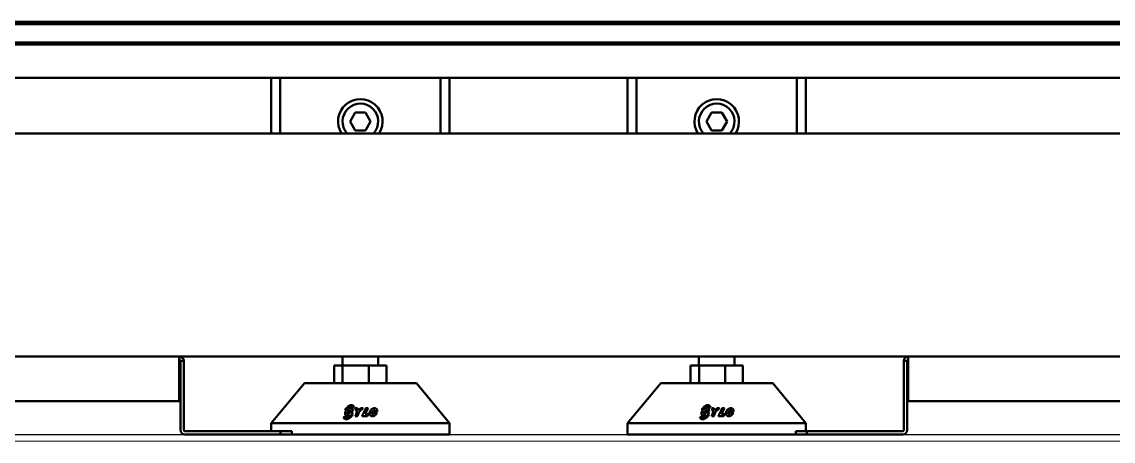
# Model space of a CAD drawing. Header units: millimetres. Extents: x 845401 to 948039, y 511594 to 550263.
# Drawn here: x 913712.2 to 914202.2, y 544183.8 to 544371.9 of the extents above; entities that cross this region are included whole.
import ezdxf

# ---------------------------------------------------------------- set-up
doc = ezdxf.new("R2010")
doc.units = ezdxf.units.MM
doc.layers.add('A-剖-0.10mm.......SECT-L01', color=255, linetype='Continuous', lineweight=18)
doc.layers.add('可见 (ISO)', color=7, linetype='Continuous', lineweight=50)

# ---------------------------------------------------------------- blocks, each defined once
blk = doc.blocks.new('A$C2A4E01FC')
at = {"color": 251}
blk.add_line((224.5, 161.95), (5614.5, 161.95), dxfattribs=at)
at = {"layer": '可见 (ISO)', "color": 251}
for p, q in [((3234.5, 347.05), (534.5, 347.05)), ((3234.5, 346.05), (534.5, 346.05)), ((3234.5, 337.85), (534.5, 337.85)), ((3234.5, 336.85), (534.5, 336.85)), ((3234.5, 321.95), (534.5, 321.95)), ((1467.5, 321.95), (1467.5, 296.95)), ((1471.5, 296.95), (1471.5, 321.95)), ((1543.5, 296.95), (1543.5, 321.95)), ((1547.5, 296.95), (1547.5, 321.95)), ((1627.5, 321.95), (1627.5, 296.95)), ((1631.5, 296.95), (1631.5, 321.95)), ((1703.5, 296.95), (1703.5, 321.95)), ((1707.5, 296.95), (1707.5, 321.95)), ((1502.88, 302.35), (1505.19, 306.35)), ((1505.19, 306.35), (1509.81, 306.35)), ((1509.81, 306.35), (1512.12, 302.35)), ((1662.88, 302.35), (1665.19, 306.35)), ((1665.19, 306.35), (1669.81, 306.35)), ((1669.81, 306.35), (1672.12, 302.35)), ((1505.19, 298.35), (1502.88, 302.35)), ((1512.12, 302.35), (1509.81, 298.35)), ((1665.19, 298.35), (1662.88, 302.35)), ((1672.12, 302.35), (1669.81, 298.35)), ((1050.01, 296.95), (3234.5, 296.95)), ((1509.81, 298.35), (1505.19, 298.35)), ((1669.81, 298.35), (1665.19, 298.35)), ((1050.01, 196.95), (3233.5, 196.95)), ((1426.19, 194.95), (1426.19, 196.95)), ((1499.5, 196.95), (1499.5, 192.95)), ((1515.5, 196.95), (1515.5, 192.95)), ((1659.5, 196.95), (1659.5, 192.95)), ((1675.5, 196.95), (1675.5, 192.95)), ((1753.49, 196.95), (1753.49, 194.95)), ((1426.19, 194.95), (1426.19, 176.95)), ((1426.69, 194.95), (1426.69, 163.95)), ((1426.69, 194.95), (1428.19, 194.95)), ((1428.19, 163.95), (1428.19, 194.95)), ((1495.74, 192.95), (1499.55, 192.95)), ((1495.74, 192.95), (1495.74, 184.95)), ((1499.55, 192.95), (1511.31, 192.95)), ((1499.55, 192.95), (1499.55, 184.95)), ((1511.31, 192.95), (1519.26, 192.95)), ((1511.31, 192.95), (1511.31, 184.95)), ((1519.26, 192.95), (1519.26, 184.95)), ((1655.74, 192.95), (1659.55, 192.95)), ((1655.74, 192.95), (1655.74, 184.95)), ((1659.55, 192.95), (1671.31, 192.95)), ((1659.55, 192.95), (1659.55, 184.95)), ((1671.31, 192.95), (1679.26, 192.95)), ((1671.31, 192.95), (1671.31, 184.95)), ((1679.26, 192.95), (1679.26, 184.95)), ((1751.49, 194.95), (1751.49, 163.95)), ((1752.99, 194.95), (1751.49, 194.95)), ((1752.99, 163.95), (1752.99, 194.95)), ((1753.49, 176.95), (1753.49, 194.95)), ((1482.36, 184.95), (1467.5, 166.95)), ((1532.64, 184.95), (1482.36, 184.95)), ((1532.64, 184.95), (1547.5, 166.95)), ((1642.36, 184.95), (1627.5, 166.95)), ((1692.64, 184.95), (1642.36, 184.95)), ((1692.64, 184.95), (1707.5, 166.95)), ((1426.19, 176.95), (1330.19, 176.95)), ((1849.49, 176.95), (1753.49, 176.95)), ((1502.42, 172), (1502.19, 171.56)), ((1502.19, 171.56), (1502.69, 171.56)), ((1502.42, 172), (1504.11, 172)), ((1503.12, 172.27), (1504.12, 172.35)), ((1503.24, 170.16), (1504.11, 172)), ((1504.75, 174.18), (1503.76, 174.03)), ((1505.24, 173.74), (1505.93, 172.04)), ((1506.24, 173.74), (1505.24, 173.74)), ((1506.65, 172.72), (1506.24, 173.74)), ((1506.65, 172.72), (1507.74, 173.74)), ((1506.93, 172.04), (1508.74, 173.74)), ((1508.74, 173.74), (1507.74, 173.74)), ((1509.67, 171.06), (1510.93, 173.74)), ((1510.93, 173.74), (1509.93, 173.74)), ((1513.74, 171.61), (1514.93, 171.61)), ((1514.1, 172.2), (1515.1, 172.2)), ((1662.42, 172), (1662.19, 171.56)), ((1662.19, 171.56), (1662.69, 171.56)), ((1662.42, 172), (1664.11, 172)), ((1663.12, 172.27), (1664.12, 172.35)), ((1663.24, 170.16), (1664.11, 172)), ((1664.75, 174.18), (1663.76, 174.03)), ((1665.24, 173.74), (1665.93, 172.04)), ((1666.24, 173.74), (1665.24, 173.74)), ((1666.65, 172.72), (1666.24, 173.74)), ((1666.65, 172.72), (1667.74, 173.74)), ((1666.93, 172.04), (1668.74, 173.74)), ((1668.74, 173.74), (1667.74, 173.74)), ((1669.67, 171.06), (1670.93, 173.74)), ((1670.93, 173.74), (1669.93, 173.74)), ((1673.74, 171.61), (1674.93, 171.61)), ((1674.1, 172.2), (1675.1, 172.2)), ((1547.5, 166.95), (1467.5, 166.95)), ((1467.5, 163.45), (1467.5, 166.95)), ((1500.98, 169.88), (1499.99, 169.72)), ((1502.74, 170.16), (1502.74, 170.38)), ((1503.24, 170.16), (1502.74, 170.16)), ((1505.24, 170.16), (1506.24, 170.16)), ((1508.24, 170.16), (1510.74, 170.16)), ((1511.17, 171.06), (1509.67, 171.06)), ((1510.74, 170.16), (1511.17, 171.06)), ((1547.5, 161.95), (1547.5, 166.95)), ((1707.5, 166.95), (1627.5, 166.95)), ((1627.5, 161.95), (1627.5, 166.95)), ((1660.98, 169.88), (1659.99, 169.72)), ((1662.74, 170.16), (1662.74, 170.38)), ((1663.24, 170.16), (1662.74, 170.16)), ((1665.24, 170.16), (1666.24, 170.16)), ((1668.24, 170.16), (1670.74, 170.16)), ((1671.17, 171.06), (1669.67, 171.06)), ((1670.74, 170.16), (1671.17, 171.06)), ((1707.5, 163.45), (1707.5, 166.95)), ((1471.69, 163.45), (1428.69, 163.45)), ((1428.69, 161.95), (1471.69, 161.95)), ((1476.69, 163.45), (1471.69, 163.45)), ((1471.69, 163.45), (1471.69, 161.95)), ((1471.69, 161.95), (1476.69, 161.95)), ((1476.69, 161.95), (1476.69, 163.45)), ((1547.5, 161.95), (1476.69, 161.95)), ((1702.99, 161.95), (1627.5, 161.95)), ((1702.99, 163.45), (1702.99, 161.95)), ((1707.99, 163.45), (1702.99, 163.45)), ((1702.99, 161.95), (1707.99, 161.95)), ((1707.99, 161.95), (1707.99, 163.45)), ((1750.99, 163.45), (1707.99, 163.45)), ((1707.99, 161.95), (1750.99, 161.95))]:
    blk.add_line(p, q, dxfattribs=at)
for centre, radius, start, end in [((1507.5, 302.35), 10, 327.3164, 212.6836), ((1507.5, 302.35), 8, 317.5458, 222.4542), ((1667.5, 302.35), 10, 327.3164, 212.6836), ((1667.5, 302.35), 8, 317.5458, 222.4542), ((1426.19, 194.95), 2, 0, 90), ((1753.49, 194.95), 2, 90, 180), ((1426.19, 194.95), 0.5, 0, 90), ((1753.49, 194.95), 0.5, 90, 180), ((1428.69, 163.95), 2, 180, 270), ((1428.69, 163.95), 0.5, 180, 270), ((1750.99, 163.95), 0.5, 270, 0), ((1750.99, 163.95), 2, 270, 0)]:
    blk.add_arc(centre, radius, start, end, dxfattribs=at)
for centre, major_axis, ratio, start_param, end_param in [((1503.07, 173.92), (-34.96, -5.48), 0.000028, 1.590651, 1.618931), ((1663.07, 173.92), (-34.96, -5.48), 0.000028, 1.590651, 1.618931), ((1502.67, 170.14), (-38.13, -5.97), 0.000056, 1.500665, 1.526615), ((1662.67, 170.14), (-38.13, -5.97), 0.000056, 1.500665, 1.526615)]:
    blk.add_ellipse(centre, major_axis=major_axis, ratio=ratio, start_param=start_param, end_param=end_param, dxfattribs=at)
for points, knots in [([(1502.74, 170.38), (1502.6, 170.31), (1502.46, 170.25), (1502.31, 170.22), (1502.26, 170.2), (1502.22, 170.2), (1502.17, 170.19), (1501.95, 170.15), (1501.75, 170.15), (1501.57, 170.19), (1501.48, 170.21), (1501.39, 170.24), (1501.31, 170.28), (1501.24, 170.32), (1501.17, 170.36), (1501.11, 170.41), (1501.1, 170.41), (1501.09, 170.42), (1501.08, 170.43), (1501.02, 170.48), (1500.96, 170.54), (1500.91, 170.6), (1500.87, 170.65), (1500.83, 170.7), (1500.8, 170.75), (1500.79, 170.77), (1500.78, 170.78), (1500.78, 170.8), (1500.72, 170.91), (1500.68, 171.02), (1500.66, 171.14), (1500.65, 171.17), (1500.64, 171.2), (1500.64, 171.23), (1500.63, 171.31), (1500.62, 171.39), (1500.62, 171.47), (1500.62, 171.51), (1500.62, 171.55), (1500.63, 171.59), (1500.63, 171.61), (1500.63, 171.63), (1500.63, 171.65), (1500.64, 171.67), (1500.64, 171.69), (1500.64, 171.71), (1500.66, 171.87), (1500.71, 172.02), (1500.77, 172.17), (1500.8, 172.25), (1500.83, 172.33), (1500.87, 172.4), (1500.89, 172.44), (1500.91, 172.48), (1500.94, 172.52), (1500.95, 172.53), (1500.96, 172.55), (1500.97, 172.57), (1500.98, 172.59), (1500.99, 172.61), (1501.01, 172.63), (1501.08, 172.74), (1501.16, 172.84), (1501.24, 172.93), (1501.28, 172.98), (1501.32, 173.02), (1501.36, 173.06), (1501.42, 173.12), (1501.49, 173.18), (1501.56, 173.24), (1501.6, 173.27), (1501.63, 173.3), (1501.67, 173.32), (1501.69, 173.34), (1501.71, 173.35), (1501.73, 173.36), (1501.74, 173.37), (1501.75, 173.38), (1501.76, 173.38), (1501.76, 173.39), (1501.77, 173.39), (1501.78, 173.4), (1501.87, 173.46), (1501.96, 173.5), (1502.05, 173.55), (1502.09, 173.57), (1502.14, 173.59), (1502.18, 173.6), (1502.21, 173.61), (1502.23, 173.62), (1502.25, 173.63), (1502.28, 173.64), (1502.3, 173.65), (1502.32, 173.65), (1502.43, 173.69), (1502.53, 173.71), (1502.63, 173.72), (1502.73, 173.74), (1502.83, 173.74), (1502.93, 173.74), (1503.02, 173.74), (1503.12, 173.72), (1503.21, 173.69), (1503.26, 173.68), (1503.3, 173.67), (1503.35, 173.65), (1503.37, 173.64), (1503.39, 173.63), (1503.42, 173.62), (1503.44, 173.61), (1503.46, 173.6), (1503.48, 173.59), (1503.56, 173.55), (1503.64, 173.5), (1503.7, 173.44), (1503.74, 173.41), (1503.77, 173.38), (1503.8, 173.35), (1503.81, 173.34), (1503.82, 173.32), (1503.84, 173.3), (1503.84, 173.3), (1503.85, 173.29), (1503.86, 173.28), (1503.86, 173.27), (1503.87, 173.26), (1503.87, 173.26), (1503.91, 173.2), (1503.95, 173.15), (1503.97, 173.09), (1504.08, 172.88), (1504.13, 172.63), (1504.12, 172.35)], [0, 0, 0, 0, 0.047901, 0.047901, 0.047901, 0.0625, 0.0625, 0.0625, 0.124815, 0.124815, 0.124815, 0.15625, 0.15625, 0.15625, 0.183594, 0.183594, 0.183594, 0.1875, 0.1875, 0.1875, 0.21875, 0.21875, 0.21875, 0.242187, 0.242187, 0.242187, 0.249728, 0.249728, 0.249728, 0.298708, 0.298708, 0.298708, 0.3125, 0.3125, 0.3125, 0.34375, 0.34375, 0.34375, 0.359375, 0.359375, 0.359375, 0.367187, 0.367187, 0.367187, 0.375, 0.375, 0.375, 0.4375, 0.4375, 0.4375, 0.46875, 0.46875, 0.46875, 0.484375, 0.484375, 0.484375, 0.492187, 0.492187, 0.492187, 0.499939, 0.499939, 0.499939, 0.543363, 0.543363, 0.543363, 0.5625, 0.5625, 0.5625, 0.59375, 0.59375, 0.59375, 0.609375, 0.609375, 0.609375, 0.617187, 0.617187, 0.617187, 0.621094, 0.621094, 0.621094, 0.625, 0.625, 0.625, 0.65625, 0.65625, 0.65625, 0.671875, 0.671875, 0.671875, 0.679687, 0.679687, 0.679687, 0.6875, 0.6875, 0.6875, 0.71875, 0.71875, 0.71875, 0.75, 0.75, 0.75, 0.78125, 0.78125, 0.78125, 0.796875, 0.796875, 0.796875, 0.804687, 0.804687, 0.804687, 0.8125, 0.8125, 0.8125, 0.84375, 0.84375, 0.84375, 0.859375, 0.859375, 0.859375, 0.867187, 0.867187, 0.867187, 0.871094, 0.871094, 0.871094, 0.874632, 0.874632, 0.874632, 0.901106, 0.901106, 0.901106, 1, 1, 1, 1]), ([(1500.66, 172.98), (1500.72, 173.08), (1500.77, 173.17), (1500.83, 173.25), (1500.86, 173.3), (1500.89, 173.34), (1500.92, 173.38), (1500.94, 173.4), (1500.95, 173.43), (1500.97, 173.45), (1500.98, 173.47), (1501, 173.49), (1501.02, 173.51), (1501.08, 173.6), (1501.15, 173.68), (1501.22, 173.76), (1501.25, 173.81), (1501.29, 173.85), (1501.33, 173.89), (1501.34, 173.91), (1501.36, 173.93), (1501.38, 173.95), (1501.39, 173.96), (1501.4, 173.97), (1501.41, 173.97), (1501.42, 173.98), (1501.43, 173.99), (1501.43, 174), (1501.5, 174.07), (1501.56, 174.13), (1501.63, 174.19), (1501.65, 174.21), (1501.66, 174.23), (1501.68, 174.25), (1501.72, 174.28), (1501.77, 174.32), (1501.81, 174.36), (1501.83, 174.38), (1501.85, 174.39), (1501.87, 174.41), (1501.88, 174.42), (1501.89, 174.43), (1501.9, 174.44), (1501.91, 174.44), (1501.92, 174.45), (1501.93, 174.46), (1502.03, 174.54), (1502.13, 174.61), (1502.23, 174.67), (1502.28, 174.7), (1502.33, 174.73), (1502.38, 174.76), (1502.4, 174.78), (1502.43, 174.79), (1502.45, 174.81), (1502.46, 174.81), (1502.48, 174.82), (1502.49, 174.83), (1502.5, 174.83), (1502.51, 174.84), (1502.52, 174.84), (1502.57, 174.87), (1502.63, 174.9), (1502.69, 174.93), (1502.72, 174.94), (1502.75, 174.95), (1502.78, 174.96), (1502.8, 174.97), (1502.83, 174.98), (1502.86, 174.99), (1502.92, 175.02), (1502.98, 175.03), (1503.04, 175.05), (1503.07, 175.06), (1503.1, 175.07), (1503.13, 175.07), (1503.15, 175.08), (1503.18, 175.08), (1503.21, 175.09), (1503.27, 175.1), (1503.33, 175.11), (1503.4, 175.12), (1503.46, 175.12), (1503.52, 175.12), (1503.58, 175.12), (1503.71, 175.11), (1503.83, 175.09), (1503.93, 175.06), (1503.99, 175.04), (1504.04, 175.02), (1504.09, 174.99), (1504.12, 174.98), (1504.14, 174.97), (1504.17, 174.95), (1504.18, 174.95), (1504.19, 174.94), (1504.2, 174.93), (1504.22, 174.92), (1504.23, 174.92), (1504.24, 174.91), (1504.28, 174.88), (1504.32, 174.85), (1504.36, 174.81), (1504.38, 174.79), (1504.4, 174.77), (1504.42, 174.76), (1504.44, 174.74), (1504.46, 174.72), (1504.47, 174.7), (1504.5, 174.66), (1504.53, 174.62), (1504.56, 174.58), (1504.58, 174.56), (1504.59, 174.54), (1504.6, 174.52), (1504.61, 174.5), (1504.62, 174.49), (1504.62, 174.48), (1504.63, 174.47), (1504.63, 174.46), (1504.64, 174.45), (1504.68, 174.37), (1504.72, 174.28), (1504.75, 174.18)], [0, 0, 0, 0, 0.0625, 0.0625, 0.0625, 0.09375, 0.09375, 0.09375, 0.109375, 0.109375, 0.109375, 0.125, 0.125, 0.125, 0.1875, 0.1875, 0.1875, 0.21875, 0.21875, 0.21875, 0.234375, 0.234375, 0.234375, 0.242187, 0.242187, 0.242187, 0.24941, 0.24941, 0.24941, 0.298285, 0.298285, 0.298285, 0.3125, 0.3125, 0.3125, 0.34375, 0.34375, 0.34375, 0.359375, 0.359375, 0.359375, 0.367187, 0.367187, 0.367187, 0.375, 0.375, 0.375, 0.4375, 0.4375, 0.4375, 0.46875, 0.46875, 0.46875, 0.484375, 0.484375, 0.484375, 0.492187, 0.492187, 0.492187, 0.49837, 0.49837, 0.49837, 0.53125, 0.53125, 0.53125, 0.546875, 0.546875, 0.546875, 0.5625, 0.5625, 0.5625, 0.59375, 0.59375, 0.59375, 0.609375, 0.609375, 0.609375, 0.623768, 0.623768, 0.623768, 0.65625, 0.65625, 0.65625, 0.6875, 0.6875, 0.6875, 0.749047, 0.749047, 0.749047, 0.78125, 0.78125, 0.78125, 0.796875, 0.796875, 0.796875, 0.804687, 0.804687, 0.804687, 0.8125, 0.8125, 0.8125, 0.84375, 0.84375, 0.84375, 0.859375, 0.859375, 0.859375, 0.874722, 0.874722, 0.874722, 0.90625, 0.90625, 0.90625, 0.921875, 0.921875, 0.921875, 0.929687, 0.929687, 0.929687, 0.9375, 0.9375, 0.9375, 1, 1, 1, 1]), ([(1500.66, 172.98), (1500.95, 173.46), (1501.38, 173.9), (1502.27, 174.28), (1502.6, 174.34), (1503.23, 174.3), (1503.53, 174.19), (1503.76, 174.03)], [0, 0, 0, 0, 0.5, 0.5, 0.75, 0.75, 1, 1, 1, 1]), ([(1502.69, 171.56), (1502.57, 171.44), (1502.44, 171.33), (1502.12, 171.16), (1501.89, 171.1), (1501.6, 171.26), (1501.59, 171.43), (1501.64, 171.72), (1501.7, 171.86), (1501.95, 172.27), (1502.19, 172.53), (1502.62, 172.73), (1502.71, 172.76), (1502.9, 172.77), (1502.99, 172.74), (1503.17, 172.58), (1503.16, 172.41), (1503.12, 172.27)], [0, 0, 0, 0, 0.125, 0.125, 0.25, 0.25, 0.375, 0.375, 0.5, 0.5, 0.75, 0.75, 0.8125, 0.8125, 0.875, 0.875, 1, 1, 1, 1]), ([(1514.93, 171.61), (1514.89, 171.52), (1514.84, 171.44), (1514.79, 171.36), (1514.77, 171.31), (1514.74, 171.27), (1514.71, 171.23), (1514.69, 171.19), (1514.66, 171.15), (1514.63, 171.11), (1514.57, 171.03), (1514.5, 170.96), (1514.43, 170.88), (1514.39, 170.85), (1514.36, 170.81), (1514.32, 170.78), (1514.29, 170.75), (1514.26, 170.72), (1514.23, 170.7), (1514.22, 170.69), (1514.21, 170.68), (1514.2, 170.67), (1514.11, 170.6), (1514.02, 170.54), (1513.93, 170.48), (1513.8, 170.4), (1513.68, 170.33), (1513.52, 170.28), (1513.35, 170.21), (1513.17, 170.18), (1512.99, 170.16), (1512.98, 170.16), (1512.97, 170.16), (1512.95, 170.16), (1512.89, 170.16), (1512.82, 170.16), (1512.76, 170.17), (1512.63, 170.18), (1512.51, 170.21), (1512.39, 170.25), (1512.33, 170.27), (1512.27, 170.3), (1512.22, 170.33), (1512.17, 170.36), (1512.12, 170.39), (1512.07, 170.43), (1512.05, 170.45), (1512.03, 170.47), (1512.01, 170.49), (1512, 170.5), (1511.99, 170.51), (1511.98, 170.52), (1511.97, 170.53), (1511.96, 170.54), (1511.95, 170.55), (1511.91, 170.59), (1511.88, 170.64), (1511.85, 170.68), (1511.82, 170.71), (1511.8, 170.75), (1511.78, 170.78), (1511.78, 170.8), (1511.77, 170.81), (1511.77, 170.82), (1511.72, 170.91), (1511.69, 171), (1511.66, 171.1), (1511.65, 171.15), (1511.64, 171.2), (1511.64, 171.25), (1511.63, 171.28), (1511.63, 171.3), (1511.63, 171.33), (1511.63, 171.34), (1511.63, 171.35), (1511.63, 171.36), (1511.63, 171.38), (1511.63, 171.39), (1511.63, 171.4), (1511.62, 171.5), (1511.63, 171.59), (1511.64, 171.69), (1511.65, 171.73), (1511.66, 171.78), (1511.67, 171.83), (1511.67, 171.86), (1511.68, 171.88), (1511.69, 171.91), (1511.69, 171.93), (1511.7, 171.96), (1511.71, 171.98), (1511.74, 172.1), (1511.79, 172.23), (1511.84, 172.34), (1511.87, 172.4), (1511.9, 172.46), (1511.94, 172.52), (1511.99, 172.61), (1512.05, 172.69), (1512.11, 172.77), (1512.14, 172.81), (1512.17, 172.85), (1512.2, 172.89), (1512.22, 172.91), (1512.24, 172.93), (1512.25, 172.95), (1512.26, 172.96), (1512.27, 172.97), (1512.28, 172.98), (1512.29, 172.99), (1512.3, 173), (1512.31, 173.01), (1512.38, 173.09), (1512.46, 173.16), (1512.55, 173.23), (1512.59, 173.26), (1512.63, 173.3), (1512.67, 173.33), (1512.69, 173.34), (1512.71, 173.36), (1512.73, 173.37), (1512.75, 173.38), (1512.76, 173.39), (1512.77, 173.39), (1512.78, 173.4), (1512.79, 173.41), (1512.8, 173.41), (1512.9, 173.48), (1513, 173.53), (1513.11, 173.57), (1513.16, 173.6), (1513.21, 173.62), (1513.26, 173.64), (1513.29, 173.64), (1513.32, 173.65), (1513.35, 173.66), (1513.36, 173.67), (1513.37, 173.67), (1513.39, 173.67), (1513.4, 173.68), (1513.41, 173.68), (1513.43, 173.68), (1513.49, 173.7), (1513.55, 173.71), (1513.61, 173.72), (1513.64, 173.73), (1513.67, 173.73), (1513.7, 173.73), (1513.73, 173.74), (1513.76, 173.74), (1513.79, 173.74), (1513.86, 173.74), (1513.92, 173.74), (1513.98, 173.74), (1514.05, 173.73), (1514.1, 173.72), (1514.17, 173.71), (1514.29, 173.68), (1514.41, 173.63), (1514.52, 173.57), (1514.6, 173.53), (1514.68, 173.47), (1514.74, 173.41), (1514.76, 173.39), (1514.78, 173.37), (1514.8, 173.35), (1514.87, 173.27), (1514.93, 173.18), (1514.98, 173.09), (1515, 173.04), (1515.03, 172.99), (1515.04, 172.94), (1515.05, 172.91), (1515.06, 172.89), (1515.07, 172.86), (1515.07, 172.85), (1515.07, 172.84), (1515.08, 172.82), (1515.08, 172.82), (1515.08, 172.81), (1515.08, 172.8), (1515.08, 172.8), (1515.09, 172.79), (1515.09, 172.78), (1515.13, 172.61), (1515.13, 172.41), (1515.1, 172.2)], [0, 0, 0, 0, 0.03125, 0.03125, 0.03125, 0.046875, 0.046875, 0.046875, 0.0625, 0.0625, 0.0625, 0.09375, 0.09375, 0.09375, 0.109375, 0.109375, 0.109375, 0.121094, 0.121094, 0.121094, 0.125, 0.125, 0.125, 0.15625, 0.15625, 0.15625, 0.198859, 0.198859, 0.198859, 0.246094, 0.246094, 0.246094, 0.25, 0.25, 0.25, 0.265625, 0.265625, 0.265625, 0.296875, 0.296875, 0.296875, 0.3125, 0.3125, 0.3125, 0.328125, 0.328125, 0.328125, 0.335938, 0.335938, 0.335938, 0.339844, 0.339844, 0.339844, 0.34375, 0.34375, 0.34375, 0.359375, 0.359375, 0.359375, 0.371094, 0.371094, 0.371094, 0.375, 0.375, 0.375, 0.40625, 0.40625, 0.40625, 0.421875, 0.421875, 0.421875, 0.429688, 0.429688, 0.429688, 0.433594, 0.433594, 0.433594, 0.4375, 0.4375, 0.4375, 0.46875, 0.46875, 0.46875, 0.484375, 0.484375, 0.484375, 0.492188, 0.492188, 0.492188, 0.499978, 0.499978, 0.499978, 0.541364, 0.541364, 0.541364, 0.5625, 0.5625, 0.5625, 0.59375, 0.59375, 0.59375, 0.609375, 0.609375, 0.609375, 0.617188, 0.617188, 0.617188, 0.621094, 0.621094, 0.621094, 0.625, 0.625, 0.625, 0.65625, 0.65625, 0.65625, 0.671875, 0.671875, 0.671875, 0.679688, 0.679688, 0.679688, 0.683594, 0.683594, 0.683594, 0.6875, 0.6875, 0.6875, 0.71875, 0.71875, 0.71875, 0.734375, 0.734375, 0.734375, 0.742188, 0.742188, 0.742188, 0.746094, 0.746094, 0.746094, 0.749934, 0.749934, 0.749934, 0.765625, 0.765625, 0.765625, 0.773438, 0.773438, 0.773438, 0.78125, 0.78125, 0.78125, 0.796875, 0.796875, 0.796875, 0.812316, 0.812316, 0.812316, 0.84375, 0.84375, 0.84375, 0.867187, 0.867187, 0.867187, 0.874629, 0.874629, 0.874629, 0.90625, 0.90625, 0.90625, 0.921875, 0.921875, 0.921875, 0.929687, 0.929687, 0.929687, 0.933594, 0.933594, 0.933594, 0.935547, 0.935547, 0.935547, 0.9375, 0.9375, 0.9375, 1, 1, 1, 1]), ([(1513.74, 171.61), (1513.63, 171.49), (1513.51, 171.38), (1513.28, 171.24), (1513.2, 171.2), (1513.01, 171.14), (1512.91, 171.12), (1512.71, 171.18), (1512.65, 171.26), (1512.6, 171.42), (1512.6, 171.5), (1512.64, 171.73), (1512.71, 171.87), (1512.96, 172.28), (1513.19, 172.53), (1513.6, 172.72), (1513.69, 172.75), (1513.9, 172.77), (1514.01, 172.74), (1514.19, 172.52), (1514.15, 172.35), (1514.1, 172.2)], [0, 0, 0, 0, 0.125, 0.125, 0.1875, 0.1875, 0.25, 0.25, 0.3125, 0.3125, 0.375, 0.375, 0.5, 0.5, 0.75, 0.75, 0.8125, 0.8125, 0.875, 0.875, 1, 1, 1, 1]), ([(1662.74, 170.38), (1662.6, 170.31), (1662.46, 170.25), (1662.31, 170.22), (1662.26, 170.2), (1662.22, 170.2), (1662.17, 170.19), (1661.95, 170.15), (1661.75, 170.15), (1661.57, 170.19), (1661.48, 170.21), (1661.39, 170.24), (1661.31, 170.28), (1661.24, 170.32), (1661.17, 170.36), (1661.11, 170.41), (1661.1, 170.41), (1661.09, 170.42), (1661.08, 170.43), (1661.02, 170.48), (1660.96, 170.54), (1660.91, 170.6), (1660.87, 170.65), (1660.83, 170.7), (1660.8, 170.75), (1660.79, 170.77), (1660.78, 170.78), (1660.78, 170.8), (1660.72, 170.91), (1660.68, 171.02), (1660.66, 171.14), (1660.65, 171.17), (1660.64, 171.2), (1660.64, 171.23), (1660.63, 171.31), (1660.62, 171.39), (1660.62, 171.47), (1660.62, 171.51), (1660.62, 171.55), (1660.63, 171.59), (1660.63, 171.61), (1660.63, 171.63), (1660.63, 171.65), (1660.64, 171.67), (1660.64, 171.69), (1660.64, 171.71), (1660.66, 171.87), (1660.71, 172.02), (1660.77, 172.17), (1660.8, 172.25), (1660.83, 172.33), (1660.87, 172.4), (1660.89, 172.44), (1660.91, 172.48), (1660.94, 172.52), (1660.95, 172.53), (1660.96, 172.55), (1660.97, 172.57), (1660.98, 172.59), (1660.99, 172.61), (1661.01, 172.63), (1661.08, 172.74), (1661.16, 172.84), (1661.24, 172.93), (1661.28, 172.98), (1661.32, 173.02), (1661.36, 173.06), (1661.42, 173.12), (1661.49, 173.18), (1661.56, 173.24), (1661.6, 173.27), (1661.63, 173.3), (1661.67, 173.32), (1661.69, 173.34), (1661.71, 173.35), (1661.73, 173.36), (1661.74, 173.37), (1661.75, 173.38), (1661.76, 173.38), (1661.76, 173.39), (1661.77, 173.39), (1661.78, 173.4), (1661.87, 173.46), (1661.96, 173.5), (1662.05, 173.55), (1662.09, 173.57), (1662.14, 173.59), (1662.18, 173.6), (1662.21, 173.61), (1662.23, 173.62), (1662.25, 173.63), (1662.28, 173.64), (1662.3, 173.65), (1662.32, 173.65), (1662.43, 173.69), (1662.53, 173.71), (1662.63, 173.72), (1662.73, 173.74), (1662.83, 173.74), (1662.93, 173.74), (1663.02, 173.74), (1663.12, 173.72), (1663.21, 173.69), (1663.26, 173.68), (1663.3, 173.67), (1663.35, 173.65), (1663.37, 173.64), (1663.39, 173.63), (1663.42, 173.62), (1663.44, 173.61), (1663.46, 173.6), (1663.48, 173.59), (1663.56, 173.55), (1663.64, 173.5), (1663.7, 173.44), (1663.74, 173.41), (1663.77, 173.38), (1663.8, 173.35), (1663.81, 173.34), (1663.82, 173.32), (1663.84, 173.3), (1663.84, 173.3), (1663.85, 173.29), (1663.86, 173.28), (1663.86, 173.27), (1663.87, 173.26), (1663.87, 173.26), (1663.91, 173.2), (1663.95, 173.15), (1663.97, 173.09), (1664.08, 172.88), (1664.13, 172.63), (1664.12, 172.35)], [0, 0, 0, 0, 0.047901, 0.047901, 0.047901, 0.0625, 0.0625, 0.0625, 0.124815, 0.124815, 0.124815, 0.15625, 0.15625, 0.15625, 0.183594, 0.183594, 0.183594, 0.1875, 0.1875, 0.1875, 0.21875, 0.21875, 0.21875, 0.242187, 0.242187, 0.242187, 0.249728, 0.249728, 0.249728, 0.298708, 0.298708, 0.298708, 0.3125, 0.3125, 0.3125, 0.34375, 0.34375, 0.34375, 0.359375, 0.359375, 0.359375, 0.367187, 0.367187, 0.367187, 0.375, 0.375, 0.375, 0.4375, 0.4375, 0.4375, 0.46875, 0.46875, 0.46875, 0.484375, 0.484375, 0.484375, 0.492187, 0.492187, 0.492187, 0.499939, 0.499939, 0.499939, 0.543363, 0.543363, 0.543363, 0.5625, 0.5625, 0.5625, 0.59375, 0.59375, 0.59375, 0.609375, 0.609375, 0.609375, 0.617187, 0.617187, 0.617187, 0.621094, 0.621094, 0.621094, 0.625, 0.625, 0.625, 0.65625, 0.65625, 0.65625, 0.671875, 0.671875, 0.671875, 0.679687, 0.679687, 0.679687, 0.6875, 0.6875, 0.6875, 0.71875, 0.71875, 0.71875, 0.75, 0.75, 0.75, 0.78125, 0.78125, 0.78125, 0.796875, 0.796875, 0.796875, 0.804687, 0.804687, 0.804687, 0.8125, 0.8125, 0.8125, 0.84375, 0.84375, 0.84375, 0.859375, 0.859375, 0.859375, 0.867187, 0.867187, 0.867187, 0.871094, 0.871094, 0.871094, 0.874632, 0.874632, 0.874632, 0.901106, 0.901106, 0.901106, 1, 1, 1, 1]), ([(1660.66, 172.98), (1660.72, 173.08), (1660.77, 173.17), (1660.83, 173.25), (1660.86, 173.3), (1660.89, 173.34), (1660.92, 173.38), (1660.94, 173.4), (1660.95, 173.43), (1660.97, 173.45), (1660.98, 173.47), (1661, 173.49), (1661.02, 173.51), (1661.08, 173.6), (1661.15, 173.68), (1661.22, 173.76), (1661.25, 173.81), (1661.29, 173.85), (1661.33, 173.89), (1661.34, 173.91), (1661.36, 173.93), (1661.38, 173.95), (1661.39, 173.96), (1661.4, 173.97), (1661.41, 173.97), (1661.42, 173.98), (1661.43, 173.99), (1661.43, 174), (1661.5, 174.07), (1661.56, 174.13), (1661.63, 174.19), (1661.65, 174.21), (1661.66, 174.23), (1661.68, 174.25), (1661.72, 174.28), (1661.77, 174.32), (1661.81, 174.36), (1661.83, 174.38), (1661.85, 174.39), (1661.87, 174.41), (1661.88, 174.42), (1661.89, 174.43), (1661.9, 174.44), (1661.91, 174.44), (1661.92, 174.45), (1661.93, 174.46), (1662.03, 174.54), (1662.13, 174.61), (1662.23, 174.67), (1662.28, 174.7), (1662.33, 174.73), (1662.38, 174.76), (1662.4, 174.78), (1662.43, 174.79), (1662.45, 174.81), (1662.46, 174.81), (1662.48, 174.82), (1662.49, 174.83), (1662.5, 174.83), (1662.51, 174.84), (1662.52, 174.84), (1662.57, 174.87), (1662.63, 174.9), (1662.69, 174.93), (1662.72, 174.94), (1662.75, 174.95), (1662.78, 174.96), (1662.8, 174.97), (1662.83, 174.98), (1662.86, 174.99), (1662.92, 175.02), (1662.98, 175.03), (1663.04, 175.05), (1663.07, 175.06), (1663.1, 175.07), (1663.13, 175.07), (1663.15, 175.08), (1663.18, 175.08), (1663.21, 175.09), (1663.27, 175.1), (1663.33, 175.11), (1663.4, 175.12), (1663.46, 175.12), (1663.52, 175.12), (1663.58, 175.12), (1663.71, 175.11), (1663.83, 175.09), (1663.93, 175.06), (1663.99, 175.04), (1664.04, 175.02), (1664.09, 174.99), (1664.12, 174.98), (1664.14, 174.97), (1664.17, 174.95), (1664.18, 174.95), (1664.19, 174.94), (1664.2, 174.93), (1664.22, 174.92), (1664.23, 174.92), (1664.24, 174.91), (1664.28, 174.88), (1664.32, 174.85), (1664.36, 174.81), (1664.38, 174.79), (1664.4, 174.77), (1664.42, 174.76), (1664.44, 174.74), (1664.46, 174.72), (1664.47, 174.7), (1664.5, 174.66), (1664.53, 174.62), (1664.56, 174.58), (1664.58, 174.56), (1664.59, 174.54), (1664.6, 174.52), (1664.61, 174.5), (1664.62, 174.49), (1664.62, 174.48), (1664.63, 174.47), (1664.63, 174.46), (1664.64, 174.45), (1664.68, 174.37), (1664.72, 174.28), (1664.75, 174.18)], [0, 0, 0, 0, 0.0625, 0.0625, 0.0625, 0.09375, 0.09375, 0.09375, 0.109375, 0.109375, 0.109375, 0.125, 0.125, 0.125, 0.1875, 0.1875, 0.1875, 0.21875, 0.21875, 0.21875, 0.234375, 0.234375, 0.234375, 0.242187, 0.242187, 0.242187, 0.24941, 0.24941, 0.24941, 0.298285, 0.298285, 0.298285, 0.3125, 0.3125, 0.3125, 0.34375, 0.34375, 0.34375, 0.359375, 0.359375, 0.359375, 0.367187, 0.367187, 0.367187, 0.375, 0.375, 0.375, 0.4375, 0.4375, 0.4375, 0.46875, 0.46875, 0.46875, 0.484375, 0.484375, 0.484375, 0.492187, 0.492187, 0.492187, 0.49837, 0.49837, 0.49837, 0.53125, 0.53125, 0.53125, 0.546875, 0.546875, 0.546875, 0.5625, 0.5625, 0.5625, 0.59375, 0.59375, 0.59375, 0.609375, 0.609375, 0.609375, 0.623768, 0.623768, 0.623768, 0.65625, 0.65625, 0.65625, 0.6875, 0.6875, 0.6875, 0.749047, 0.749047, 0.749047, 0.78125, 0.78125, 0.78125, 0.796875, 0.796875, 0.796875, 0.804687, 0.804687, 0.804687, 0.8125, 0.8125, 0.8125, 0.84375, 0.84375, 0.84375, 0.859375, 0.859375, 0.859375, 0.874722, 0.874722, 0.874722, 0.90625, 0.90625, 0.90625, 0.921875, 0.921875, 0.921875, 0.929687, 0.929687, 0.929687, 0.9375, 0.9375, 0.9375, 1, 1, 1, 1]), ([(1660.66, 172.98), (1660.95, 173.46), (1661.38, 173.9), (1662.27, 174.28), (1662.6, 174.34), (1663.23, 174.3), (1663.53, 174.19), (1663.76, 174.03)], [0, 0, 0, 0, 0.5, 0.5, 0.75, 0.75, 1, 1, 1, 1]), ([(1662.69, 171.56), (1662.57, 171.44), (1662.44, 171.33), (1662.12, 171.16), (1661.89, 171.1), (1661.6, 171.26), (1661.59, 171.43), (1661.64, 171.72), (1661.7, 171.86), (1661.95, 172.27), (1662.19, 172.53), (1662.62, 172.73), (1662.71, 172.76), (1662.9, 172.77), (1662.99, 172.74), (1663.17, 172.58), (1663.16, 172.41), (1663.12, 172.27)], [0, 0, 0, 0, 0.125, 0.125, 0.25, 0.25, 0.375, 0.375, 0.5, 0.5, 0.75, 0.75, 0.8125, 0.8125, 0.875, 0.875, 1, 1, 1, 1]), ([(1674.93, 171.61), (1674.89, 171.52), (1674.84, 171.44), (1674.79, 171.36), (1674.77, 171.31), (1674.74, 171.27), (1674.71, 171.23), (1674.69, 171.19), (1674.66, 171.15), (1674.63, 171.11), (1674.57, 171.03), (1674.5, 170.96), (1674.43, 170.88), (1674.39, 170.85), (1674.36, 170.81), (1674.32, 170.78), (1674.29, 170.75), (1674.26, 170.72), (1674.23, 170.7), (1674.22, 170.69), (1674.21, 170.68), (1674.2, 170.67), (1674.11, 170.6), (1674.02, 170.54), (1673.93, 170.48), (1673.8, 170.4), (1673.68, 170.33), (1673.52, 170.28), (1673.35, 170.21), (1673.17, 170.18), (1672.99, 170.16), (1672.98, 170.16), (1672.97, 170.16), (1672.95, 170.16), (1672.89, 170.16), (1672.82, 170.16), (1672.76, 170.17), (1672.63, 170.18), (1672.51, 170.21), (1672.39, 170.25), (1672.33, 170.27), (1672.27, 170.3), (1672.22, 170.33), (1672.17, 170.36), (1672.12, 170.39), (1672.07, 170.43), (1672.05, 170.45), (1672.03, 170.47), (1672.01, 170.49), (1672, 170.5), (1671.99, 170.51), (1671.98, 170.52), (1671.97, 170.53), (1671.96, 170.54), (1671.95, 170.55), (1671.91, 170.59), (1671.88, 170.64), (1671.85, 170.68), (1671.82, 170.71), (1671.8, 170.75), (1671.78, 170.78), (1671.78, 170.8), (1671.77, 170.81), (1671.77, 170.82), (1671.72, 170.91), (1671.69, 171), (1671.66, 171.1), (1671.65, 171.15), (1671.64, 171.2), (1671.64, 171.25), (1671.63, 171.28), (1671.63, 171.3), (1671.63, 171.33), (1671.63, 171.34), (1671.63, 171.35), (1671.63, 171.36), (1671.63, 171.38), (1671.63, 171.39), (1671.63, 171.4), (1671.62, 171.5), (1671.63, 171.59), (1671.64, 171.69), (1671.65, 171.73), (1671.66, 171.78), (1671.67, 171.83), (1671.67, 171.86), (1671.68, 171.88), (1671.69, 171.91), (1671.69, 171.93), (1671.7, 171.96), (1671.71, 171.98), (1671.74, 172.1), (1671.79, 172.23), (1671.84, 172.34), (1671.87, 172.4), (1671.9, 172.46), (1671.94, 172.52), (1671.99, 172.61), (1672.05, 172.69), (1672.11, 172.77), (1672.14, 172.81), (1672.17, 172.85), (1672.2, 172.89), (1672.22, 172.91), (1672.24, 172.93), (1672.25, 172.95), (1672.26, 172.96), (1672.27, 172.97), (1672.28, 172.98), (1672.29, 172.99), (1672.3, 173), (1672.31, 173.01), (1672.38, 173.09), (1672.46, 173.16), (1672.55, 173.23), (1672.59, 173.26), (1672.63, 173.3), (1672.67, 173.33), (1672.69, 173.34), (1672.71, 173.36), (1672.73, 173.37), (1672.75, 173.38), (1672.76, 173.39), (1672.77, 173.39), (1672.78, 173.4), (1672.79, 173.41), (1672.8, 173.41), (1672.9, 173.48), (1673, 173.53), (1673.11, 173.57), (1673.16, 173.6), (1673.21, 173.62), (1673.26, 173.64), (1673.29, 173.64), (1673.32, 173.65), (1673.35, 173.66), (1673.36, 173.67), (1673.37, 173.67), (1673.39, 173.67), (1673.4, 173.68), (1673.41, 173.68), (1673.43, 173.68), (1673.49, 173.7), (1673.55, 173.71), (1673.61, 173.72), (1673.64, 173.73), (1673.67, 173.73), (1673.7, 173.73), (1673.73, 173.74), (1673.76, 173.74), (1673.79, 173.74), (1673.86, 173.74), (1673.92, 173.74), (1673.98, 173.74), (1674.05, 173.73), (1674.1, 173.72), (1674.17, 173.71), (1674.29, 173.68), (1674.41, 173.63), (1674.52, 173.57), (1674.6, 173.53), (1674.68, 173.47), (1674.74, 173.41), (1674.76, 173.39), (1674.78, 173.37), (1674.8, 173.35), (1674.87, 173.27), (1674.93, 173.18), (1674.98, 173.09), (1675, 173.04), (1675.03, 172.99), (1675.04, 172.94), (1675.05, 172.91), (1675.06, 172.89), (1675.07, 172.86), (1675.07, 172.85), (1675.07, 172.84), (1675.08, 172.82), (1675.08, 172.82), (1675.08, 172.81), (1675.08, 172.8), (1675.08, 172.8), (1675.09, 172.79), (1675.09, 172.78), (1675.13, 172.61), (1675.13, 172.41), (1675.1, 172.2)], [0, 0, 0, 0, 0.03125, 0.03125, 0.03125, 0.046875, 0.046875, 0.046875, 0.0625, 0.0625, 0.0625, 0.09375, 0.09375, 0.09375, 0.109375, 0.109375, 0.109375, 0.121094, 0.121094, 0.121094, 0.125, 0.125, 0.125, 0.15625, 0.15625, 0.15625, 0.198859, 0.198859, 0.198859, 0.246094, 0.246094, 0.246094, 0.25, 0.25, 0.25, 0.265625, 0.265625, 0.265625, 0.296875, 0.296875, 0.296875, 0.3125, 0.3125, 0.3125, 0.328125, 0.328125, 0.328125, 0.335938, 0.335938, 0.335938, 0.339844, 0.339844, 0.339844, 0.34375, 0.34375, 0.34375, 0.359375, 0.359375, 0.359375, 0.371094, 0.371094, 0.371094, 0.375, 0.375, 0.375, 0.40625, 0.40625, 0.40625, 0.421875, 0.421875, 0.421875, 0.429688, 0.429688, 0.429688, 0.433594, 0.433594, 0.433594, 0.4375, 0.4375, 0.4375, 0.46875, 0.46875, 0.46875, 0.484375, 0.484375, 0.484375, 0.492188, 0.492188, 0.492188, 0.499978, 0.499978, 0.499978, 0.541364, 0.541364, 0.541364, 0.5625, 0.5625, 0.5625, 0.59375, 0.59375, 0.59375, 0.609375, 0.609375, 0.609375, 0.617188, 0.617188, 0.617188, 0.621094, 0.621094, 0.621094, 0.625, 0.625, 0.625, 0.65625, 0.65625, 0.65625, 0.671875, 0.671875, 0.671875, 0.679688, 0.679688, 0.679688, 0.683594, 0.683594, 0.683594, 0.6875, 0.6875, 0.6875, 0.71875, 0.71875, 0.71875, 0.734375, 0.734375, 0.734375, 0.742188, 0.742188, 0.742188, 0.746094, 0.746094, 0.746094, 0.749934, 0.749934, 0.749934, 0.765625, 0.765625, 0.765625, 0.773438, 0.773438, 0.773438, 0.78125, 0.78125, 0.78125, 0.796875, 0.796875, 0.796875, 0.812316, 0.812316, 0.812316, 0.84375, 0.84375, 0.84375, 0.867187, 0.867187, 0.867187, 0.874629, 0.874629, 0.874629, 0.90625, 0.90625, 0.90625, 0.921875, 0.921875, 0.921875, 0.929687, 0.929687, 0.929687, 0.933594, 0.933594, 0.933594, 0.935547, 0.935547, 0.935547, 0.9375, 0.9375, 0.9375, 1, 1, 1, 1]), ([(1673.74, 171.61), (1673.63, 171.49), (1673.51, 171.38), (1673.28, 171.24), (1673.2, 171.2), (1673.01, 171.14), (1672.91, 171.12), (1672.71, 171.18), (1672.65, 171.26), (1672.6, 171.42), (1672.6, 171.5), (1672.64, 171.73), (1672.71, 171.87), (1672.96, 172.28), (1673.19, 172.53), (1673.6, 172.72), (1673.69, 172.75), (1673.9, 172.77), (1674.01, 172.74), (1674.19, 172.52), (1674.15, 172.35), (1674.1, 172.2)], [0, 0, 0, 0, 0.125, 0.125, 0.1875, 0.1875, 0.25, 0.25, 0.3125, 0.3125, 0.375, 0.375, 0.5, 0.5, 0.75, 0.75, 0.8125, 0.8125, 0.875, 0.875, 1, 1, 1, 1]), ([(1504.09, 170.92), (1503.97, 170.73), (1503.85, 170.55), (1503.72, 170.38), (1503.66, 170.3), (1503.59, 170.21), (1503.52, 170.13), (1503.49, 170.09), (1503.45, 170.05), (1503.42, 170.01), (1503.4, 169.99), (1503.38, 169.98), (1503.37, 169.96), (1503.36, 169.95), (1503.35, 169.94), (1503.34, 169.93), (1503.33, 169.92), (1503.32, 169.91), (1503.31, 169.9), (1503.31, 169.9), (1503.31, 169.89), (1503.3, 169.89), (1503.22, 169.81), (1503.14, 169.73), (1503.06, 169.65), (1503.02, 169.62), (1502.98, 169.58), (1502.94, 169.54), (1502.92, 169.53), (1502.9, 169.51), (1502.88, 169.49), (1502.86, 169.48), (1502.85, 169.47), (1502.84, 169.47), (1502.83, 169.46), (1502.82, 169.45), (1502.81, 169.44), (1502.72, 169.36), (1502.62, 169.29), (1502.52, 169.23), (1502.47, 169.2), (1502.42, 169.17), (1502.37, 169.14), (1502.34, 169.12), (1502.32, 169.11), (1502.29, 169.09), (1502.28, 169.09), (1502.27, 169.08), (1502.26, 169.07), (1502.25, 169.07), (1502.24, 169.07), (1502.24, 169.06), (1502.23, 169.06), (1502.23, 169.06), (1502.22, 169.05), (1502.21, 169.05), (1502.21, 169.05), (1502.2, 169.05), (1502.09, 168.99), (1501.97, 168.94), (1501.86, 168.9), (1501.8, 168.88), (1501.74, 168.86), (1501.69, 168.84), (1501.66, 168.84), (1501.63, 168.83), (1501.6, 168.82), (1501.59, 168.82), (1501.57, 168.82), (1501.56, 168.81), (1501.54, 168.81), (1501.53, 168.81), (1501.52, 168.81), (1501.51, 168.81), (1501.51, 168.81), (1501.5, 168.8), (1501.45, 168.79), (1501.39, 168.79), (1501.33, 168.78), (1501.2, 168.78), (1501.08, 168.78), (1500.96, 168.8), (1500.9, 168.82), (1500.84, 168.83), (1500.79, 168.85), (1500.74, 168.87), (1500.69, 168.89), (1500.64, 168.91), (1500.5, 168.98), (1500.39, 169.07), (1500.29, 169.18), (1500.29, 169.19), (1500.28, 169.2), (1500.27, 169.21), (1500.15, 169.35), (1500.06, 169.52), (1499.99, 169.72)], [0, 0, 0, 0, 0.125, 0.125, 0.125, 0.1875, 0.1875, 0.1875, 0.21875, 0.21875, 0.21875, 0.234375, 0.234375, 0.234375, 0.242188, 0.242188, 0.242188, 0.25, 0.25, 0.25, 0.252063, 0.252063, 0.252063, 0.3125, 0.3125, 0.3125, 0.34375, 0.34375, 0.34375, 0.359375, 0.359375, 0.359375, 0.367188, 0.367188, 0.367188, 0.375, 0.375, 0.375, 0.4375, 0.4375, 0.4375, 0.46875, 0.46875, 0.46875, 0.484375, 0.484375, 0.484375, 0.492188, 0.492188, 0.492188, 0.496094, 0.496094, 0.496094, 0.5, 0.5, 0.5, 0.50245, 0.50245, 0.50245, 0.5625, 0.5625, 0.5625, 0.59375, 0.59375, 0.59375, 0.609375, 0.609375, 0.609375, 0.617188, 0.617188, 0.617188, 0.625, 0.625, 0.625, 0.626744, 0.626744, 0.626744, 0.65625, 0.65625, 0.65625, 0.71875, 0.71875, 0.71875, 0.75, 0.75, 0.75, 0.78125, 0.78125, 0.78125, 0.867188, 0.867188, 0.867188, 0.875, 0.875, 0.875, 1, 1, 1, 1]), ([(1504.09, 170.92), (1503.8, 170.45), (1503.37, 170), (1502.48, 169.62), (1502.15, 169.56), (1501.5, 169.6), (1501.21, 169.71), (1500.98, 169.88)], [0, 0, 0, 0, 0.5, 0.5, 0.75, 0.75, 1, 1, 1, 1]), ([(1664.09, 170.92), (1663.97, 170.73), (1663.85, 170.55), (1663.72, 170.38), (1663.66, 170.3), (1663.59, 170.21), (1663.52, 170.13), (1663.49, 170.09), (1663.45, 170.05), (1663.42, 170.01), (1663.4, 169.99), (1663.38, 169.98), (1663.37, 169.96), (1663.36, 169.95), (1663.35, 169.94), (1663.34, 169.93), (1663.33, 169.92), (1663.32, 169.91), (1663.31, 169.9), (1663.31, 169.9), (1663.31, 169.89), (1663.3, 169.89), (1663.22, 169.81), (1663.14, 169.73), (1663.06, 169.65), (1663.02, 169.62), (1662.98, 169.58), (1662.94, 169.54), (1662.92, 169.53), (1662.9, 169.51), (1662.88, 169.49), (1662.86, 169.48), (1662.85, 169.47), (1662.84, 169.47), (1662.83, 169.46), (1662.82, 169.45), (1662.81, 169.44), (1662.72, 169.36), (1662.62, 169.29), (1662.52, 169.23), (1662.47, 169.2), (1662.42, 169.17), (1662.37, 169.14), (1662.34, 169.12), (1662.32, 169.11), (1662.29, 169.09), (1662.28, 169.09), (1662.27, 169.08), (1662.26, 169.07), (1662.25, 169.07), (1662.24, 169.07), (1662.24, 169.06), (1662.23, 169.06), (1662.23, 169.06), (1662.22, 169.05), (1662.21, 169.05), (1662.21, 169.05), (1662.2, 169.05), (1662.09, 168.99), (1661.97, 168.94), (1661.86, 168.9), (1661.8, 168.88), (1661.74, 168.86), (1661.69, 168.84), (1661.66, 168.84), (1661.63, 168.83), (1661.6, 168.82), (1661.59, 168.82), (1661.57, 168.82), (1661.56, 168.81), (1661.54, 168.81), (1661.53, 168.81), (1661.52, 168.81), (1661.51, 168.81), (1661.51, 168.81), (1661.5, 168.8), (1661.45, 168.79), (1661.39, 168.79), (1661.33, 168.78), (1661.2, 168.78), (1661.08, 168.78), (1660.96, 168.8), (1660.9, 168.82), (1660.84, 168.83), (1660.79, 168.85), (1660.74, 168.87), (1660.69, 168.89), (1660.64, 168.91), (1660.5, 168.98), (1660.39, 169.07), (1660.29, 169.18), (1660.29, 169.19), (1660.28, 169.2), (1660.27, 169.21), (1660.15, 169.35), (1660.06, 169.52), (1659.99, 169.72)], [0, 0, 0, 0, 0.125, 0.125, 0.125, 0.1875, 0.1875, 0.1875, 0.21875, 0.21875, 0.21875, 0.234375, 0.234375, 0.234375, 0.242188, 0.242188, 0.242188, 0.25, 0.25, 0.25, 0.252063, 0.252063, 0.252063, 0.3125, 0.3125, 0.3125, 0.34375, 0.34375, 0.34375, 0.359375, 0.359375, 0.359375, 0.367188, 0.367188, 0.367188, 0.375, 0.375, 0.375, 0.4375, 0.4375, 0.4375, 0.46875, 0.46875, 0.46875, 0.484375, 0.484375, 0.484375, 0.492188, 0.492188, 0.492188, 0.496094, 0.496094, 0.496094, 0.5, 0.5, 0.5, 0.50245, 0.50245, 0.50245, 0.5625, 0.5625, 0.5625, 0.59375, 0.59375, 0.59375, 0.609375, 0.609375, 0.609375, 0.617188, 0.617188, 0.617188, 0.625, 0.625, 0.625, 0.626744, 0.626744, 0.626744, 0.65625, 0.65625, 0.65625, 0.71875, 0.71875, 0.71875, 0.75, 0.75, 0.75, 0.78125, 0.78125, 0.78125, 0.867188, 0.867188, 0.867188, 0.875, 0.875, 0.875, 1, 1, 1, 1]), ([(1664.09, 170.92), (1663.8, 170.45), (1663.37, 170), (1662.48, 169.62), (1662.15, 169.56), (1661.5, 169.6), (1661.21, 169.71), (1660.98, 169.88)], [0, 0, 0, 0, 0.5, 0.5, 0.75, 0.75, 1, 1, 1, 1])]:
    blk.add_open_spline(points, degree=3, knots=knots, dxfattribs=at)
for points, weights in [([(1505.93, 172.04), (1505.59, 171.12), (1505.24, 170.16)], [1.01031332239, 1.00920893392, 1.00773929759]), ([(1506.24, 170.16), (1506.59, 171.12), (1506.93, 172.04)], [1.00774194248, 1.00921434883, 1.01032228702]), ([(1508.24, 170.16), (1509.12, 172.03), (1509.93, 173.74)], [1.0065585833, 1.00899692056, 1.01028186064]), ([(1665.93, 172.04), (1665.59, 171.12), (1665.24, 170.16)], [1.01031332239, 1.00920893392, 1.00773929759]), ([(1666.24, 170.16), (1666.59, 171.12), (1666.93, 172.04)], [1.00774194248, 1.00921434883, 1.01032228702]), ([(1668.24, 170.16), (1669.12, 172.03), (1669.93, 173.74)], [1.0065585833, 1.00899692056, 1.01028186064])]:
    blk.add_rational_spline(points, weights, degree=2, dxfattribs=at)

msp = doc.modelspace()

# ---------------------------------------------------------------- linework, layer by layer
at = {"layer": 'A-剖-0.10mm.......SECT-L01', "color": 6}
msp.add_line((894760.27, 544183.82, -0.13), (934283.3, 544183.82, -0.13), dxfattribs=at)

# ---------------------------------------------------------------- block references
msp.add_blockref('A$C2A4E01FC', (912356.69, 544024.87))

doc.saveas('drawing.dxf')
